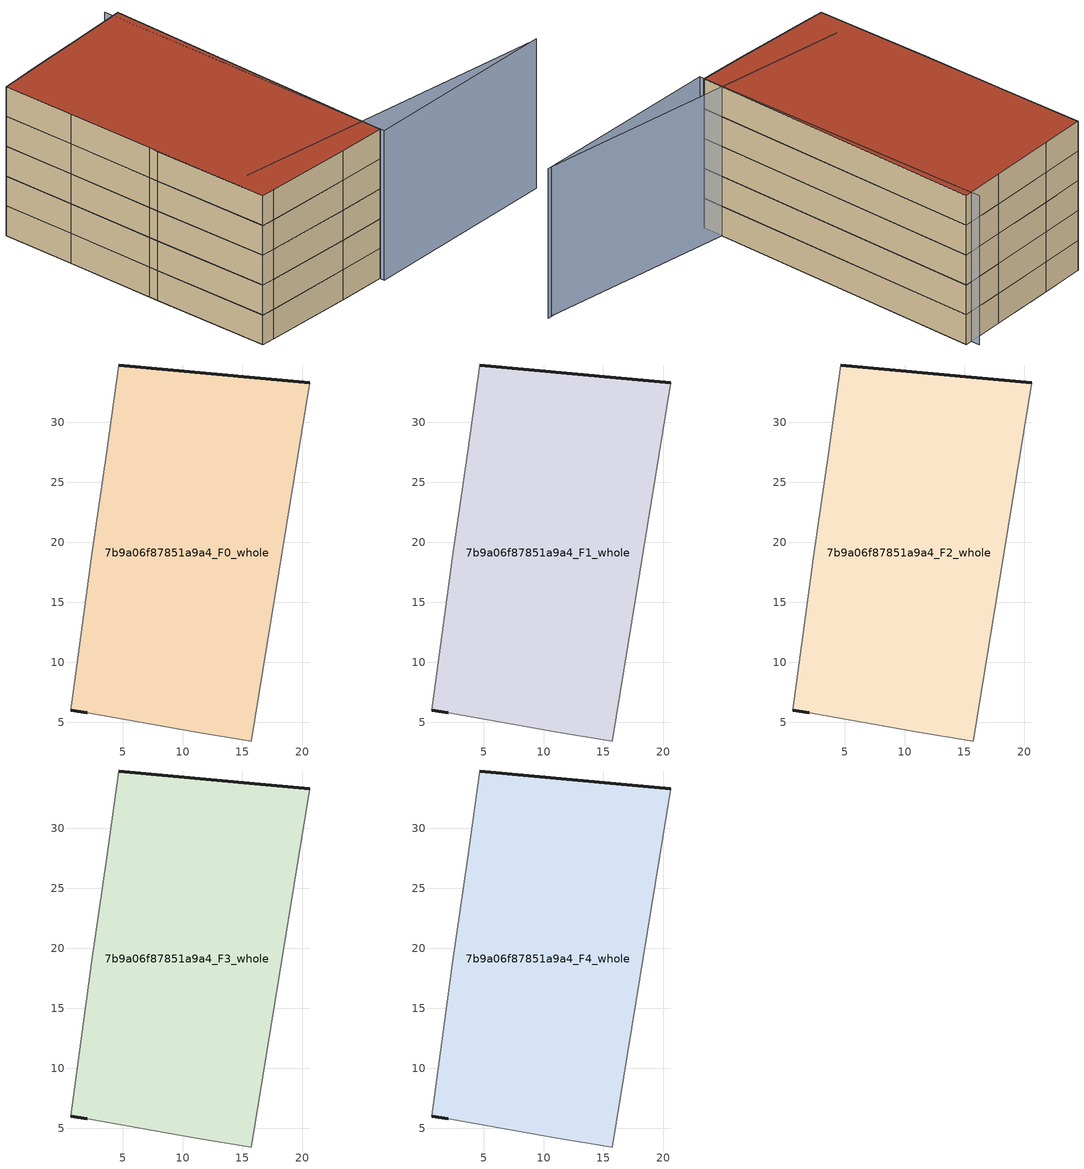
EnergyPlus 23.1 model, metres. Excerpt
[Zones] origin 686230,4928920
7b9a06f87851a9a4_F0_whole
 floor ground (EU_floor_Construction): 15.73,3.43 20.59,33.29 16.02,33.71 9.21,34.34 4.7,34.77 3.67,27.53 2.4,18.66 2.27,17.72 0.7,6.01 2.06,5.77 10.93,4.21 z0
 wall outside (EU_wall_Construction): 4.7,34.77 9.21,34.34 16.02,33.71 20.59,33.29 / 2.06,5.77 0.7,6.01 z0:3
 wall adiabatic (EU_wall_Construction): 20.59,33.29 15.73,3.43 10.93,4.21 2.06,5.77 / 0.7,6.01 2.27,17.72 2.4,18.66 3.67,27.53 4.7,34.77 z0:3
7b9a06f87851a9a4_F1_whole
 floor to 7b9a06f87851a9a4_F0_whole (EU_floor_Construction): 15.73,3.43 20.59,33.29 16.02,33.71 9.21,34.34 4.7,34.77 3.67,27.53 2.4,18.66 2.27,17.72 0.7,6.01 2.06,5.77 10.93,4.21 z3
 wall outside (EU_wall_Construction): 4.7,34.77 9.21,34.34 16.02,33.71 20.59,33.29 / 2.06,5.77 0.7,6.01 z3:6
 wall adiabatic (EU_wall_Construction): 20.59,33.29 15.73,3.43 10.93,4.21 2.06,5.77 / 0.7,6.01 2.27,17.72 2.4,18.66 3.67,27.53 4.7,34.77 z3:6
7b9a06f87851a9a4_F2_whole
 floor to 7b9a06f87851a9a4_F1_whole (EU_floor_Construction): 15.73,3.43 20.59,33.29 16.02,33.71 9.21,34.34 4.7,34.77 3.67,27.53 2.4,18.66 2.27,17.72 0.7,6.01 2.06,5.77 10.93,4.21 z6
 wall outside (EU_wall_Construction): 4.7,34.77 9.21,34.34 16.02,33.71 20.59,33.29 / 2.06,5.77 0.7,6.01 z6:9
 wall adiabatic (EU_wall_Construction): 20.59,33.29 15.73,3.43 10.93,4.21 2.06,5.77 / 0.7,6.01 2.27,17.72 2.4,18.66 3.67,27.53 4.7,34.77 z6:9
7b9a06f87851a9a4_F3_whole
 floor to 7b9a06f87851a9a4_F2_whole (EU_floor_Construction): 15.73,3.43 20.59,33.29 16.02,33.71 9.21,34.34 4.7,34.77 3.67,27.53 2.4,18.66 2.27,17.72 0.7,6.01 2.06,5.77 10.93,4.21 z9
 wall outside (EU_wall_Construction): 4.7,34.77 9.21,34.34 16.02,33.71 20.59,33.29 / 2.06,5.77 0.7,6.01 z9:12
 wall adiabatic (EU_wall_Construction): 20.59,33.29 15.73,3.43 10.93,4.21 2.06,5.77 / 0.7,6.01 2.27,17.72 2.4,18.66 3.67,27.53 4.7,34.77 z9:12
7b9a06f87851a9a4_F4_whole
 floor to 7b9a06f87851a9a4_F3_whole (EU_floor_Construction): 15.73,3.43 20.59,33.29 16.02,33.71 9.21,34.34 4.7,34.77 3.67,27.53 2.4,18.66 2.27,17.72 0.7,6.01 2.06,5.77 10.93,4.21 z12
 wall outside (EU_wall_Construction): 4.7,34.77 9.21,34.34 16.02,33.71 20.59,33.29 / 2.06,5.77 0.7,6.01 z12:15
 wall adiabatic (EU_wall_Construction): 20.59,33.29 15.73,3.43 10.93,4.21 2.06,5.77 / 0.7,6.01 2.27,17.72 2.4,18.66 3.67,27.53 4.7,34.77 z12:15
 roof outside (EU_roof_Construction): 20.59,33.29 15.73,3.43 10.93,4.21 2.06,5.77 0.7,6.01 2.27,17.72 2.4,18.66 3.67,27.53 4.7,34.77 9.21,34.34 16.02,33.71 z15
shading: 4.7,34.77 0.7,6.01 / 2.95,9.04 35.47,0.22 / 35.93,0.15 15.67,2.96 / 15.67,2.96 20.01,34.25 z0:15
[Building]
EU S2 Campaign: North Axis=0; Terrain=City; Solar Distribution=FullExterior
[Site:Location]
Bologna: Latitude=44.5; Longitude=11.25; Time Zone=1; Elevation=37
[SizingPeriod:WeatherFileDays]
AnnualSizingPeriod: Begin Month=1; Begin Day of Month=1; End Month=12; End Day of Month=31; Day of Week for Start Day=Monday; Use Weather File Daylight Saving Period=No; Use Weather File Rain and Snow Indicators=No
[MATERIAL]
EU_InternalMass_Material: Roughness=MediumRough; Thickness=0.1; Conductivity=1; Density=1800; Specific Heat=900; Thermal Absorptance=0.9; Solar Absorptance=0.7; Visible Absorptance=0.7
[MATERIAL:NOMASS] Roughness=MediumRough; Thermal Absorptance=0.9; Solar Absorptance=0.7; Visible Absorptance=0.7
Name | Thermal Resistance
EU_wall_NoMass | 0.905828
EU_roof_NoMass | 0.37593
EU_floor_NoMass | 0.67114
[CONSTRUCTION]
EU_wall_Construction: EU_wall_NoMass
EU_roof_Construction: EU_roof_NoMass
EU_floor_Construction: EU_floor_NoMass
EU_InternalMass_Construction: EU_InternalMass_Material
[ZONE] Type=1; Multiplier=1; Ceiling Height=autocalculate; Volume=1389.76; Floor Area=autocalculate; Part of Total Floor Area=Yes
7b9a06f87851a9a4_F0_whole; 7b9a06f87851a9a4_F1_whole; 7b9a06f87851a9a4_F2_whole; 7b9a06f87851a9a4_F3_whole; 7b9a06f87851a9a4_F4_whole
[INTERNALMASS] Construction=EU_InternalMass_Construction; Surface Area=395.069
Name | Zone or ZoneList
7b9a06f87851a9a4_F0_whole_EU_InternalMass | 7b9a06f87851a9a4_F0_whole
7b9a06f87851a9a4_F1_whole_EU_InternalMass | 7b9a06f87851a9a4_F1_whole
7b9a06f87851a9a4_F2_whole_EU_InternalMass | 7b9a06f87851a9a4_F2_whole
7b9a06f87851a9a4_F3_whole_EU_InternalMass | 7b9a06f87851a9a4_F3_whole
7b9a06f87851a9a4_F4_whole_EU_InternalMass | 7b9a06f87851a9a4_F4_whole
[OTHEREQUIPMENT] Fuel Type=Electricity; Design Level Calculation Method=Watts/Area; Power per Zone Floor Area=1; Fraction Latent=0; Fraction Radiant=0; Fraction Lost=0; Carbon Dioxide Generation Rate=0; EndUse Subcategory=EU_Step8_InternalGains
Name | Zone or ZoneList or Space or SpaceList | Schedule
EU_Step8_InternalGain_7b9a06f87851a9a4_F0_whole_f000 | 7b9a06f87851a9a4_F0_whole | EU_Step8_GainSchedule_7b9a06f87851a9a4_F0_whole_f000
EU_Step8_InternalGain_7b9a06f87851a9a4_F1_whole_f000 | 7b9a06f87851a9a4_F1_whole | EU_Step8_GainSchedule_7b9a06f87851a9a4_F1_whole_f000
EU_Step8_InternalGain_7b9a06f87851a9a4_F2_whole_f000 | 7b9a06f87851a9a4_F2_whole | EU_Step8_GainSchedule_7b9a06f87851a9a4_F2_whole_f000
EU_Step8_InternalGain_7b9a06f87851a9a4_F3_whole_f000 | 7b9a06f87851a9a4_F3_whole | EU_Step8_GainSchedule_7b9a06f87851a9a4_F3_whole_f000
EU_Step8_InternalGain_7b9a06f87851a9a4_F4_whole_f000 | 7b9a06f87851a9a4_F4_whole | EU_Step8_GainSchedule_7b9a06f87851a9a4_F4_whole_f000
[ZONEVENTILATION:DESIGNFLOWRATE] Schedule=EU_AlwaysOn; Design Flow Rate Calculation Method=AirChanges/Hour; Air Changes per Hour=0.73129; Ventilation Type=Natural; Fan Pressure Rise=0; Fan Total Efficiency=1; Constant Term Coefficient=1; Temperature Term Coefficient=0; Velocity Term Coefficient=0; Velocity Squared Term Coefficient=0; Minimum Indoor Temperature=-100; Maximum Indoor Temperature=100; Delta Temperature=-100; Minimum Outdoor Temperature=-100; Maximum Outdoor Temperature=100; Maximum Wind Speed=40
Name | Zone or ZoneList or Space or SpaceList
EU_ConstantAir_7b9a06f87851a9a4_F0_whole | 7b9a06f87851a9a4_F0_whole
EU_ConstantAir_7b9a06f87851a9a4_F1_whole | 7b9a06f87851a9a4_F1_whole
EU_ConstantAir_7b9a06f87851a9a4_F2_whole | 7b9a06f87851a9a4_F2_whole
EU_ConstantAir_7b9a06f87851a9a4_F3_whole | 7b9a06f87851a9a4_F3_whole
EU_ConstantAir_7b9a06f87851a9a4_F4_whole | 7b9a06f87851a9a4_F4_whole
[HVACTEMPLATE:THERMOSTAT] Constant Heating Setpoint=20; Constant Cooling Setpoint=50
EU_HeatOnly_7b9a06f87851a9a4_F0_whole; EU_HeatOnly_7b9a06f87851a9a4_F1_whole; EU_HeatOnly_7b9a06f87851a9a4_F2_whole; EU_HeatOnly_7b9a06f87851a9a4_F3_whole; EU_HeatOnly_7b9a06f87851a9a4_F4_whole
[HVACTEMPLATE:ZONE:IDEALLOADSAIRSYSTEM] System Availability Schedule=EU_AlwaysOn; Maximum Heating Supply Air Temperature=50; Minimum Cooling Supply Air Temperature=13; Maximum Heating Supply Air Humidity Ratio=0.0156; Minimum Cooling Supply Air Humidity Ratio=0.0077; Heating Limit=NoLimit; Cooling Limit=NoLimit; Heating Availability Schedule=EU_AlwaysOn; Cooling Availability Schedule=EU_CoolingOff; Dehumidification Control Type=ConstantSensibleHeatRatio; Cooling Sensible Heat Ratio=0.7; Dehumidification Setpoint=60; Humidification Control Type=None; Humidification Setpoint=30; Outdoor Air Method=None; Outdoor Air Flow Rate per Person=0.00944; Outdoor Air Flow Rate per Zone Floor Area=0; Outdoor Air Flow Rate per Zone=0; Demand Controlled Ventilation Type=None; Outdoor Air Economizer Type=NoEconomizer; Heat Recovery Type=None; Sensible Heat Recovery Effectiveness=0.7; Latent Heat Recovery Effectiveness=0.65
Name | Template Thermostat
7b9a06f87851a9a4_F0_whole | EU_HeatOnly_7b9a06f87851a9a4_F0_whole
7b9a06f87851a9a4_F1_whole | EU_HeatOnly_7b9a06f87851a9a4_F1_whole
7b9a06f87851a9a4_F2_whole | EU_HeatOnly_7b9a06f87851a9a4_F2_whole
7b9a06f87851a9a4_F3_whole | EU_HeatOnly_7b9a06f87851a9a4_F3_whole
7b9a06f87851a9a4_F4_whole | EU_HeatOnly_7b9a06f87851a9a4_F4_whole
[SIZING:ZONE] Zone Cooling Design Supply Air Temperature Input Method=SupplyAirTemperature; Zone Cooling Design Supply Air Temperature=13; Zone Heating Design Supply Air Temperature Input Method=SupplyAirTemperature; Zone Heating Design Supply Air Temperature=50; Zone Cooling Design Supply Air Humidity Ratio=0.008; Zone Heating Design Supply Air Humidity Ratio=0.008; Cooling Design Air Flow Method=DesignDay; Cooling Design Air Flow Rate=0; Cooling Minimum Air Flow per Zone Floor Area=0.000762; Cooling Minimum Air Flow=0; Cooling Minimum Air Flow Fraction=0.2; Heating Design Air Flow Method=DesignDay; Heating Design Air Flow Rate=0; Heating Maximum Air Flow per Zone Floor Area=0.002032; Heating Maximum Air Flow=0.141576; Heating Maximum Air Flow Fraction=0.3; Account for Dedicated Outdoor Air System=No; Dedicated Outdoor Air System Control Strategy=NeutralSupplyAir; Dedicated Outdoor Air Low Setpoint Temperature for Design=autosize; Dedicated Outdoor Air High Setpoint Temperature for Design=autosize; Zone Load Sizing Method=Sensible Load Only No Latent Load; Zone Latent Cooling Design Supply Air Humidity Ratio Input Method=HumidityRatioDifference; Zone Cooling Design Supply Air Humidity Ratio Difference=0.005; Zone Latent Heating Design Supply Air Humidity Ratio Input Method=HumidityRatioDifference; Zone Humidification Design Supply Air Humidity Ratio Difference=0.005
7b9a06f87851a9a4_F0_whole; 7b9a06f87851a9a4_F1_whole; 7b9a06f87851a9a4_F2_whole; 7b9a06f87851a9a4_F3_whole; 7b9a06f87851a9a4_F4_whole
[SCHEDULE:CONSTANT]
Name | Hourly Value
EU_AlwaysOn | 1
EU_CoolingOff | 0
[SCHEDULE:FILE] Column Number=1; Rows to Skip at Top=0; Number of Hours of Data=8760; Column Separator=Comma; Interpolate to Timestep=No; Minutes per Item=60; Adjust Schedule for Daylight Savings=Yes
Name | File
EU_Step8_GainSchedule_7b9a06f87851a9a4_F0_whole_f000 | ../../schedules/7b9a06f87851a9a4/7b9a06f87851a9a4_F0_whole_f000_gain.csv
EU_Step8_GainSchedule_7b9a06f87851a9a4_F1_whole_f000 | ../../schedules/7b9a06f87851a9a4/7b9a06f87851a9a4_F1_whole_f000_gain.csv
EU_Step8_GainSchedule_7b9a06f87851a9a4_F2_whole_f000 | ../../schedules/7b9a06f87851a9a4/7b9a06f87851a9a4_F2_whole_f000_gain.csv
EU_Step8_GainSchedule_7b9a06f87851a9a4_F3_whole_f000 | ../../schedules/7b9a06f87851a9a4/7b9a06f87851a9a4_F3_whole_f000_gain.csv
EU_Step8_GainSchedule_7b9a06f87851a9a4_F4_whole_f000 | ../../schedules/7b9a06f87851a9a4/7b9a06f87851a9a4_F4_whole_f000_gain.csv
